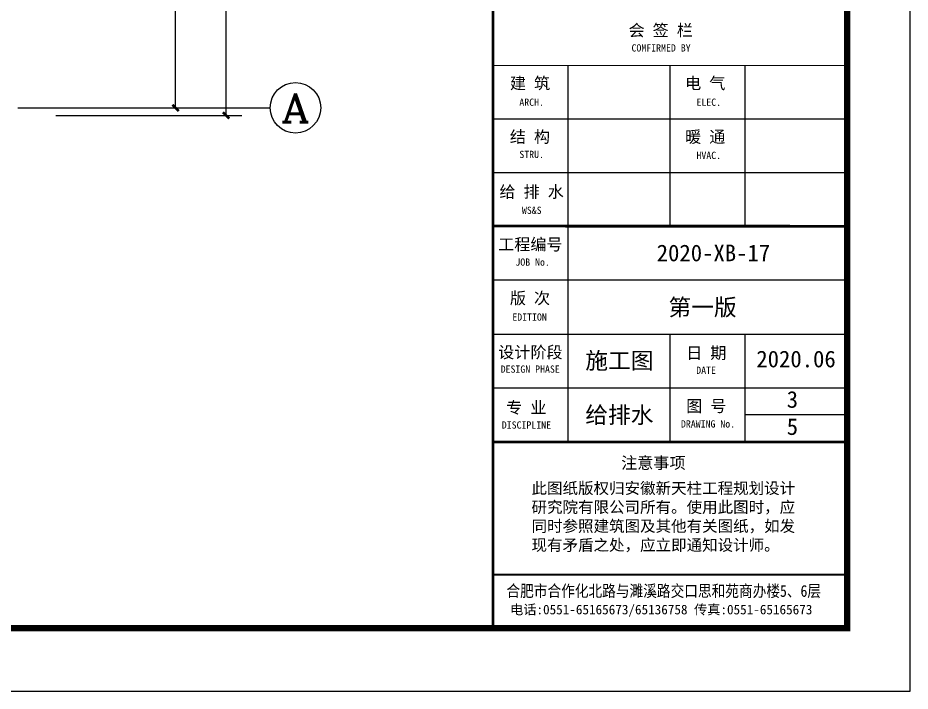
# Model space of a CAD drawing. Extents: x 4995099 to 5303443, y 4627657 to 4889583.
# Drawn here: x 5275159 to 5303443, y 4627657 to 4649007 of the extents above; entities that cross this region are included whole.
import ezdxf
from ezdxf.enums import TextEntityAlignment as Align

# ---------------------------------------------------------------- set-up
doc = ezdxf.new("R2010")
doc.units = 0
doc.header["$LTSCALE"] = 1000
doc.header["$MEASUREMENT"] = 0
doc.layers.get('0').update_dxf_attribs({"color": 4, "linetype": 'CONTINUOUS'})
doc.layers.get('Defpoints').update_dxf_attribs({"linetype": 'CONTINUOUS'})
for name, color, linetype in [('46', 7, 'CONTINUOUS'), ('AXIS', 3, 'CONTINUOUS'), ('AXIS_TEXT', 7, 'CONTINUOUS'), ('PUB_TEXT', 7, 'CONTINUOUS'), ('PUB_TITLE', 4, 'CONTINUOUS')]:
    doc.layers.add(name, color=color, linetype=linetype)
doc.styles.add('_TCH_AXIS', font='COMPLEX', dxfattribs={"bigfont": 'GBCBIG'})
doc.styles.add('_TCH_DIM_T3', font='SIMPLEX', dxfattribs={"width": 0.705882, "bigfont": 'GBCBIG'})
doc.styles.add('COMPLEX', font='COMPLEX')
doc.styles.add('TQ', font='')
doc.styles.get('TQ').set_extended_font_data('SimSun')
doc.dimstyles.new('_TCH_ARCH&&200', dxfattribs={"dimtxt": 595, "dimasz": 200, "dimexe": 500, "dimexo": 600, "dimgap": 252.5, "dimtad": 1, "dimdec": 0, "dimzin": 0, "dimdsep": 46, "dimtxsty": '_TCH_DIM_T3', "dimblk": 'ARCHTICK', "dimcen": 0.09, "dimclrt": 7, "dimazin": 2, "dimtfac": 1, "dimtdec": 0, "dimtix": 1, "dimtmove": 2, "dimatfit": 3, "dimfxl": 0, "dimtolj": 1, "dimtzin": 0, "dimarcsym": 0})

# ---------------------------------------------------------------- blocks, each defined once
blk = doc.blocks.new('ly')
at = {"layer": 'PUB_TEXT', "insert": (-5884, 1715), "char_height": 212, "width": 5144.75, "attachment_point": 1, "style": 'TQ'}
blk.add_mtext('此图纸版权归安徽新天柱工程规划设计研究院有限公司所有。使用此图时，应同时参照建筑图及其他有关图纸，如发现有矛盾之处，应立即通知设计师。', dxfattribs=at)
blk = doc.blocks.new('_ArchTick')
at = {"color": 0, "linetype": 'ByBlock', "const_width": 0.4}
blk.add_lwpolyline([(-0.5, -0.5), (0.5, 0.5)], dxfattribs=at)
blk = doc.blocks.new('*D109')
at = {"layer": 'AXIS', "color": 0, "lineweight": -2}
for p, q in [((5275759, 4653654), (5280659, 4653654)), ((5280159, 4646154), (5280159, 4653654)), ((5275759, 4646154), (5280659, 4646154))]:
    blk.add_line(p, q, dxfattribs=at)
at = {"layer": 'Defpoints', "color": 0}
for p in [(5275159, 4653654), (5280159, 4653654), (5275159, 4646154)]:
    blk.add_point(p, dxfattribs=at)
at = {"layer": 'AXIS', "color": 0, "lineweight": -2, "xscale": 200, "yscale": 200, "zscale": 200}
for p, rotation in [((5280159, 4653654), 90), ((5280159, 4646154), 270)]:
    blk.add_blockref('_ArchTick', p, dxfattribs=dict(at, rotation=rotation))
at = {"layer": 'AXIS', "color": 7, "insert": (5279609, 4649904), "char_height": 595, "attachment_point": 5, "rotation": 90, "style": '_TCH_DIM_T3'}
blk.add_mtext('\\A1;7500', dxfattribs=at)
blk = doc.blocks.new('*D115')
at = {"layer": 'AXIS', "color": 0, "lineweight": -2}
for p, q in [((5276359, 4691394), (5282259, 4691394)), ((5281759, 4645914), (5281759, 4691394)), ((5276359, 4645914), (5282259, 4645914))]:
    blk.add_line(p, q, dxfattribs=at)
at = {"layer": 'Defpoints', "color": 0}
for p in [(5275759, 4691394), (5281759, 4691394), (5275759, 4645914)]:
    blk.add_point(p, dxfattribs=at)
at = {"layer": 'AXIS', "color": 0, "lineweight": -2, "xscale": 200, "yscale": 200, "zscale": 200}
for p, rotation in [((5281759, 4691394), 90), ((5281759, 4645914), 270)]:
    blk.add_blockref('_ArchTick', p, dxfattribs=dict(at, rotation=rotation))
at = {"layer": 'AXIS', "color": 7, "insert": (5281209, 4666645), "char_height": 595, "attachment_point": 5, "rotation": 90, "style": '_TCH_DIM_T3'}
blk.add_mtext('\\A1;45480', dxfattribs=at)
blk = doc.blocks.new('_AXISO')
blk.add_circle((0, 0), 0.5)
at = {"layer": 'AXIS_TEXT', "style": 'COMPLEX', "width": 1.041667}
blk.add_attdef('A', text='', height=0.56, dxfattribs=at).set_placement((-0.25, -0.28), (0.25, -0.28), align=Align.FIT)

msp = doc.modelspace()

# ---------------------------------------------------------------- linework, layer by layer
at = {"layer": 'AXIS'}
msp.add_line((5275159.2, 4646154.3), (5283159.2, 4646154.3), dxfattribs=at)
at = {"layer": 'PUB_TEXT'}
for p, q in [((5301443, 4629656.8), (5301443.1, 4630631.7)), ((5301448, 4629656.3), (5299887.2, 4629656.4))]:
    msp.add_line(p, q, dxfattribs=at)
at = {"layer": 'PUB_TITLE'}
for p, q in [((5290224.2, 4647501.3), (5301444.1, 4647500.6)), ((5292603.1, 4642401.2), (5292603.4, 4647501.1)), ((5295833.1, 4642401), (5295833.4, 4647500.9)), ((5298213, 4642400.8), (5298213.4, 4647500.8)), ((5290224.1, 4645801.3), (5301444, 4645800.6)), ((5290224, 4644101.3), (5301443.9, 4644100.6)), ((5292603.8, 4635557), (5292604.2, 4642401.2)), ((5290223.7, 4640701.3), (5301443.7, 4640700.6)), ((5290223.6, 4638979.2), (5301443.6, 4638978.5)), ((5295832.6, 4635556.8), (5295832.8, 4638978.9)), ((5298212.6, 4635556.7), (5298212.8, 4638978.7)), ((5290223.5, 4637279.2), (5301477.9, 4637278.5)), ((5301443.4, 4636417.5), (5298212.7, 4636417.7))]:
    msp.add_line(p, q, dxfattribs=at)
at = {"layer": 'PUB_TITLE', "lineweight": 40}
for p, q in [((5290223.8, 4642401.3), (5301443.8, 4642400.6)), ((5290223.2, 4631357.5), (5301443.1, 4631356.8))]:
    msp.add_line(p, q, dxfattribs=at)
at = {"layer": 'PUB_TITLE'}
msp.add_lwpolyline([(5184643, 4627656.8), (5303443, 4627656.8), (5303443, 4711656.8), (5184643, 4711656.8)], close=True, dxfattribs=at)
at = {"layer": 'PUB_TITLE', "const_width": 200}
msp.add_lwpolyline([(5189643, 4629656.8), (5301443, 4629656.8), (5301443, 4709656.8), (5189643, 4709656.8)], close=True, dxfattribs=at)
at = {"layer": 'PUB_TITLE', "lineweight": 40, "const_width": 85, "elevation": 0}
for points in [[(5290228, 4709657), (5290223.1, 4629657.5)], [(5290228, 4709657), (5290223.1, 4629657.5)], [(5290223.4, 4635557.2), (5301388.2, 4635556.5)]]:
    msp.add_lwpolyline(points, dxfattribs=at)
at = {"layer": 'PUB_TITLE', "const_width": 85, "elevation": 0}
msp.add_lwpolyline([(5290223.8, 4642401.3), (5301443.8, 4642400.6)], dxfattribs=at)

# ---------------------------------------------------------------- block references
at = {"layer": 'AXIS'}
ref = msp.add_blockref('_AXISO', (5283959.2, 4646154.3), dxfattribs=dict(at, xscale=1600, yscale=1600, zscale=1600))
ref.add_attrib('A', 'A', dxfattribs={"layer": 'AXIS_TEXT', "height": 905.1, "style": '_TCH_AXIS', "width": 1.166667}).set_placement((5283506.6, 4645701.8), (5284411.7, 4645701.8), align=Align.FIT)
at = {"layer": 'PUB_TEXT', "xscale": 1.699990361479799, "yscale": 1.699990361479799, "zscale": 1.699990361479799, "rotation": 359.9964428982932}
msp.add_blockref('ly', (5301443.1, 4631356.8, 0), dxfattribs=at)

# ---------------------------------------------------------------- texts
at = {"layer": '46', "linetype": 'Continuous', "style": 'TQ'}
for s, height, p in [('2020-XB-17', 528.65, (5295409.8, 4641287.8, 0)), ('第一版', 528.65, (5295781.5, 4639565.7, 0)), ('施工图', 528.65, (5293144.9, 4637874, 0)), ('2020.06', 528.65, (5298567, 4637925.3, 0)), ('3', 528.6, (5299530.8, 4636642.4, 0)), ('给排水', 528.65, (5293144.7, 4636151.9, 0)), ('5', 528.6, (5299530.8, 4635781.4, 0))]:
    msp.add_text(s, height=height, rotation=359.99644, dxfattribs=at).set_placement(p)
at = {"layer": 'PUB_TEXT', "style": 'TQ'}
for s, height, p in [(' 工程编号', 374, (5290130.4, 4641636.3, 0)), ('      JOB No.', 229.499, (5289993.4, 4641147, 0)), ('  版 次', 374, (5290246.3, 4639932, 0)), ('     EDITION', 229.499, (5290052.6, 4639404, 0)), (' 设计阶段', 374, (5290130.2, 4638216.3, 0)), ('日 期', 374, (5296342.8, 4638194.8, 0)), ('     DESIGN PHASE', 229.499, (5289683, 4637754.7, 0)), ('         DATE', 229.499, (5295257.3, 4637716.5, 0)), ('  专 业', 374, (5290130.1, 4636463, 0)), ('图 号', 374, (5296342.7, 4636510.9, 0)), ('     DISCIPLINE', 229.499, (5289718.3, 4635981.7, 0)), ('     DRAWING No.', 229.499, (5295397.3, 4636016, 0)), ('注意事项', 374, (5294282.7, 4634709.4, 0)), ('电话:0551-65165673/65136758 传真:0551-65165673', 305.998, (5290763.7, 4630092.3, -55.6))]:
    msp.add_text(s, height=height, rotation=359.99644, dxfattribs=at).set_placement(p)
at = {"layer": 'PUB_TEXT', "style": 'TQ', "width": 0.85}
msp.add_text('合肥市合作化北路与濉溪路交口思和苑商办楼5、6层 ', height=373.998, rotation=359.99644, dxfattribs=at).set_placement((5290646, 4630648.6, -55.6))
at = {"layer": 'PUB_TEXT', "attachment_point": 1, "rotation": 359.99644, "style": 'TQ'}
for s, insert, char_height, width in [('会 签 栏', (5294517.2, 4648798.2, 0), 374, 4447.175), ('COMFIRMED BY', (5294610.7, 4648167.7, 0), 229.499, 4799.073), ('建 筑', (5290755.3, 4647122.4, 0), 374, 4011.977), ('电 气', (5296310.3, 4647122, 0), 374, 4011.977), ('   ARCH.', (5290586.5, 4646447.3, 0), 229.5, 4799.073), ('   ELEC.', (5296201, 4646446.9, 0), 229.5, 4799.073), ('结 构', (5290755.2, 4645422.4, 0), 374, 4011.977), ('暖 通', (5296310.2, 4645422.1, 0), 374, 4011.977), ('   STRU.', (5290586.4, 4644791.9, 0), 229.5, 4799.073), ('   HVAC.', (5296200.9, 4644761.8, 0), 229.5, 4799.073), ('给 排 水', (5290425.1, 4643679.5, 0), 374, 4447.175), ('   WS&S', (5290667.5, 4643019.2, 0), 229.5, 4882.372)]:
    msp.add_mtext(s, dxfattribs=dict(at, insert=insert, char_height=char_height, width=width))

# ---------------------------------------------------------------- dimensions: what is measured, and where the dimension line sits
at = {"layer": 'AXIS'}
dim = msp.add_linear_dim(base=(5281759.2, 4691394.3), p1=(5275759.2, 4645914.3), p2=(5275759.2, 4691394.3), angle=90, dimstyle='_TCH_ARCH&&200', dxfattribs=at)
dim.commit()
dim.dimension.update_dxf_attribs({"geometry": '*D115', "text_midpoint": (5281209.2, 4666644.8), "dimtype": 129})
dim = msp.add_aligned_dim(p1=(5275159.2, 4646154.3), p2=(5275159.2, 4653654.3), distance=-5000, dimstyle='_TCH_ARCH&&200', dxfattribs=at)
dim.commit()
dim.dimension.update_dxf_attribs({"geometry": '*D109', "text_midpoint": (5279609.2, 4649904.3)})

doc.saveas('drawing.dxf')
